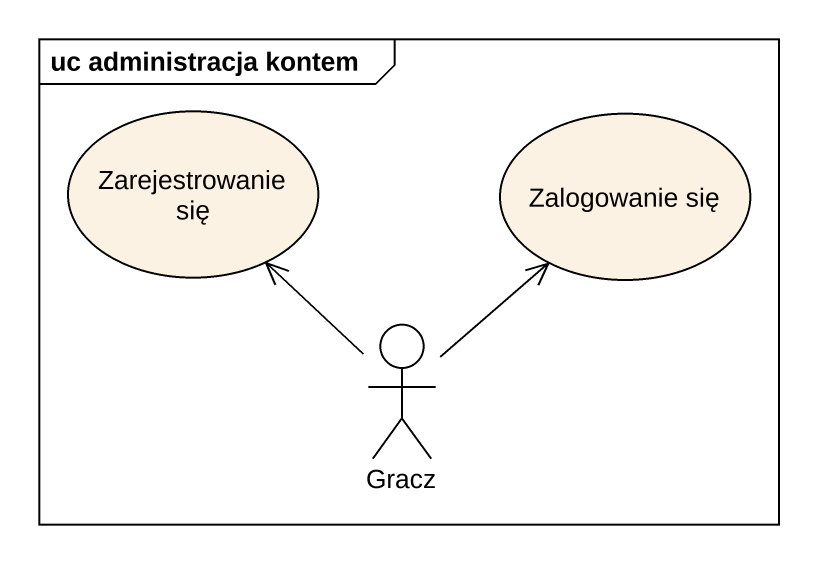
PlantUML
@startuml
mainframe uc administracja kontem
usecase "Zarejestrowanie się" as Zarejestrowanie_się
usecase "Zalogowanie się" as Zalogowanie_się
actor Gracz
Gracz -up-> Zarejestrowanie_się
Gracz -up-> Zalogowanie_się
@enduml
